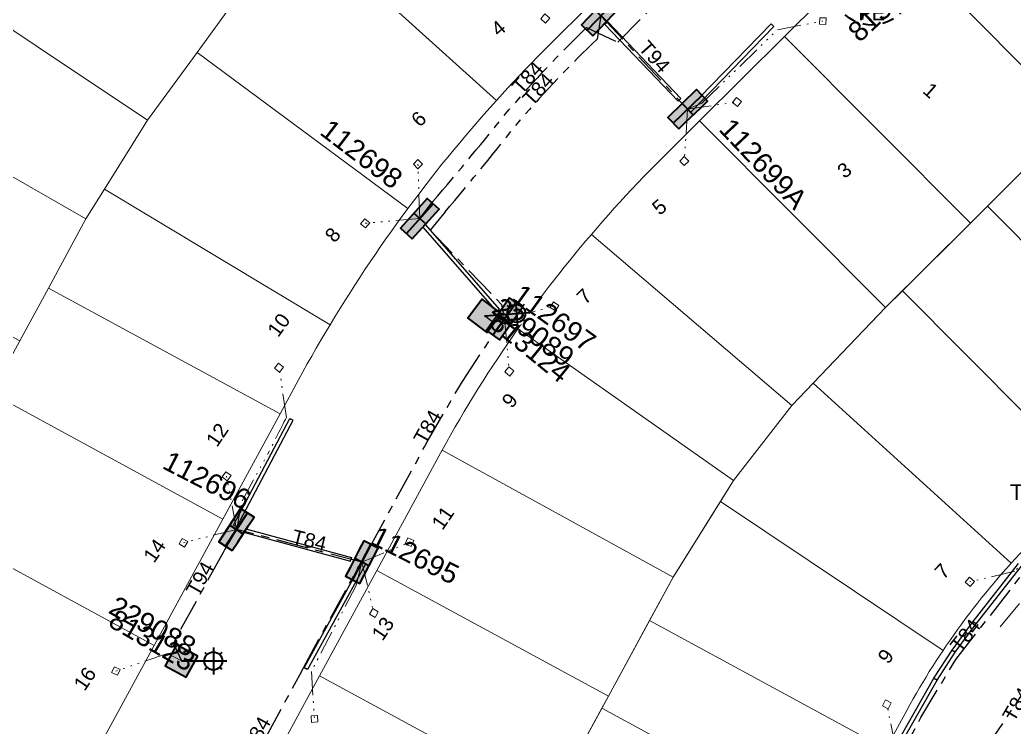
# Model space of a CAD drawing. Header units: metres. Extents: x 293418 to 294566, y 6233478 to 6234177.
# Drawn here: x 293670.1 to 293794.6, y 6233691.3 to 6233779.9 of the extents above; entities that cross this region are included whole.
import ezdxf
from ezdxf.enums import TextEntityAlignment as Align

# ---------------------------------------------------------------- set-up
doc = ezdxf.new("R2010")
doc.units = ezdxf.units.M
for name, pattern in [('Cable Exist UG', [7, 4, -1, 1, -1]), ('Dash', [5, 3, -2]), ('PHANTOMX2', [6.6, 3, -0.75, 0.2, -0.75, 0.2, -0.75, 0.2, -0.75])]:
    doc.linetypes.add(name, pattern=pattern)
doc.layers.get('0').update_dxf_attribs({"color": 6})
doc.layers.add('_User Miscellaneous1_Cons Lines', color=6, linetype='Continuous', lineweight=13, transparency=0.7)
doc.layers.add('_User Miscellaneous3_Roads', color=7, linetype='Continuous', lineweight=13, transparency=0.5)
for name, color, linetype, lineweight in [('_User_HV_Exist', 1, 'Continuous', 35), ('_User_LV_Exist', 5, 'Continuous', 35), ('_User_SL_Exist', 4, 'Continuous', 35), ('Cadastre Land Parcels_SP_EXT', 118, 'Continuous', 15), ('Mains_HV_EXT', 13, 'Continuous', 25), ('Mains_LV_EXT', 163, 'Continuous', 25), ('Mains_LV_SL_EXT', 135, 'Continuous', 25), ('Services_SP_EXT', 42, 'PHANTOMX2', 20)]:
    doc.layers.add(name, color=color, linetype=linetype, lineweight=lineweight)
for name, color, linetype in [('Duct_SP_EXT', 30, 'Continuous'), ('Equip_SP_SL_EXT', 7, 'Continuous'), ('Notes', 7, 'Continuous'), ('SupportsUG_SP_LV_EXT', 7, 'Continuous'), ('SupportsUG_SP_LV_SL_EXT', 7, 'Continuous')]:
    doc.layers.add(name, color=color, linetype=linetype)
doc.layers.add('Features_HIDE', color=1, linetype='Continuous', plot=False)
doc.styles.add('COLUMN_LABEL', font='arial.ttf', dxfattribs={"height": 2})
doc.styles.add('iecARIAL', font='arial.ttf', dxfattribs={"height": 2})
doc.styles.add('POLE_LABEL', font='arial.ttf', dxfattribs={"height": 2})
doc.styles.add('SL_LABEL', font='arial.ttf', dxfattribs={"height": 2})
doc.styles.get("Standard").update_dxf_attribs({"font": 'arial.ttf'})

# ---------------------------------------------------------------- blocks, each defined once
blk = doc.blocks.new('SL_LANTERN_EXT')
at = {"flags": 9}
for tag, p in [('LRATECODE', (-7.4, 0)), ('LOUTREACHVOCAB', (-7.2, 0)), ('LOUTREACH', (-7, 0)), ('LANTNUMBER', (-6.6, 0)), ('LNEW', (-6.4, 0)), ('LMASTVOCAB', (-6.2, 0)), ('LMAST', (-6, 0)), ('LLAMPVOCAB', (-5.8, 0)), ('LLAMP', (-5.6, 0)), ('LEXIST', (-5.4, 0)), ('LCHARGE3PERCENT', (-5.2, 0)), ('LCHARGE3', (-5, 0)), ('LCHARGE2PERCENT', (-4.8, 0)), ('LCHARGE2', (-4.6, 0)), ('LCHARGE1PERCENT', (-4.4, 0)), ('LCHARGE1', (-4.2, 0)), ('LCATEGORY', (-4, 0)), ('LBRACKETVOCAB', (-3.8, 0)), ('LBRACKET', (-3.6, 0)), ('LKINGHEIGHT', (-3.4, 0)), ('CREPLACE', (-3.2, 0)), ('CREMOVE', (-3, 0)), ('CNUMBER', (-2.8, 0)), ('CNEW', (-2.6, 0)), ('CEXIST', (-2.4, 0)), ('USAGE', (-2.2, 0)), ('STATE', (-2, 0)), ('OWNED_BY', (-1.8, 0)), ('ORIENTATION', (-1.6, 0)), ('OPERATING_VOLTAGE', (-1.4, 0)), ('NO_PHASES', (-1.2, 0)), ('LANTERN_TYPE', (-1, 0)), ('LANTERN_PURPOSE', (-0.8, 0)), ('CONTROL_TYPE', (-0.6, 0)), ('CONSTRUCTED_VOLTAGE', (-0.4, 0))]:
    blk.add_attdef(tag, text='', height=0.001, rotation=270, dxfattribs=at).set_placement(p, align=Align.MIDDLE_LEFT)
at = {"style": 'SL_LABEL', "flags": 9}
blk.add_attdef('STREET_CODE', text='', height=0.001, rotation=270, dxfattribs=at).set_placement((0, 0), align=Align.MIDDLE_LEFT)
at = {"flags": 1}
blk.add_attdef('Z', (0, 0), '', height=0.001, rotation=270, dxfattribs=at)
at = {"width": 0.9}
blk.add_attdef('LNUMBER', text='', height=1, dxfattribs=at).set_placement((7, -1), align=Align.MIDDLE_LEFT)
at = {"flags": 9}
for tag, p in [('LREMOVE', (0, -7.6)), ('LREPLACE', (0, -7.8)), ('LTYPE', (0, -8)), ('LTYPEVOCAB', (0, -8.2)), ('LEGEND', (0, -8.4)), ('SUBURB', (0, -8.6)), ('STREETNAME', (0, -8.8)), ('LOCATION', (0, -9)), ('NOTES', (0, -9.2)), ('MAINTAINED_BY', (0, -9.86))]:
    blk.add_attdef(tag, text='', height=0.001, dxfattribs=at).set_placement(p, align=Align.MIDDLE_LEFT)
blk.add_attdef('OPERATED_BY', (0, -9.61), '', height=0.001, dxfattribs=at)
at = {"layer": 'Features_HIDE', "width": 0.9}
blk.add_attdef('ASSET_NUM', text='', height=1, dxfattribs=at).set_placement((7, 1), align=Align.MIDDLE_LEFT)
blk.add_wipeout([(5.69, 0), (5.06, -1.06), (4, -1.69), (2.94, -1.06), (2.31, 0), (2.94, 1.06), (4, 1.69), (5.06, 1.06)])
for p, q in [((4, 1.69), (4, 0)), ((0, 0), (4, 0)), ((2.94, 1.06), (3.2, 0.8)), ((5.06, 1.06), (4.8, 0.8)), ((2.94, -1.06), (3.2, -0.8)), ((4, 0), (5.69, 0)), ((4, 0), (4, -1.69)), ((5.06, -1.06), (4.8, -0.8))]:
    blk.add_line(p, q)
blk.add_circle((4, 0), 1.12)
blk = doc.blocks.new('CCP_EXT')
at = {"flags": 9}
for tag, p in [('STATE', (0, -1.8)), ('LEGEND', (0, -1.4)), ('LIFE_SUPPORT', (0, -1.6)), ('NOTES', (0, -2))]:
    blk.add_attdef(tag, text='', height=0.2, dxfattribs=at).set_placement(p, align=Align.MIDDLE_LEFT)
blk.add_wipeout([(0, 0.57), (0.57, 0), (0, -0.57), (-0.57, 0)])
blk.add_lwpolyline([(-0.57, 0), (0, 0.57), (0.57, 0), (0, -0.57), (-0.57, 0)])
at = {"flags": 1}
blk.add_attdef('Z', (0, 0), '', height=0.2, dxfattribs=at)
at = {"flags": 9}
for tag, p in [('CCP_TYPE', (0, 0)), ('CONSTRUCTED_VOLTAGE', (0, -0.2)), ('OPERATING_VOLTAGE', (0, -0.6)), ('ORIENTATION', (0, -0.8)), ('OWNED_BY', (0, -1)), ('NO_PHASES', (0, -0.4)), ('USAGE', (0, -1.2))]:
    blk.add_attdef(tag, text='', height=0.2, dxfattribs=at).set_placement(p, align=Align.MIDDLE_LEFT)
blk = doc.blocks.new('PILLAR_EXT')
blk.add_hatch(color=256).paths.add_polyline_path([(-2.5, 1), (-2.5, -1), (2.5, -1), (2.5, 1)])
for p, q in [((-2.5, 0), (2.5, 0)), ((0, 1), (0, -1))]:
    blk.add_line(p, q)
at = {"ltscale": 10}
blk.add_line((2.5, 0), (-2.5, 0), dxfattribs=at)
blk.add_lwpolyline([(-2.5, -1), (-1.25, -1), (1.25, -1), (2.5, -1), (2.5, 1), (-2.5, 1)], close=True)
at = {"width": 0.9, "flags": 8}
blk.add_attdef('ASSET_NUM', text='', height=2, rotation=90, dxfattribs=at).set_placement((-2, 4), align=Align.MIDDLE_LEFT)
for tag, p, flags in [('OWNED_BY', (0, -0.2), 9), ('STATE', (0, -0.4), 9), ('SUPPORT_TYPE', (0, -0.6), 9), ('USAGE', (0, -0.8), 9), ('LEGEND', (0, -1), 9), ('LOCATION', (0, -1.2), 9), ('NOTES', (0, -1.4), 9), ('STREETNAME', (0, -1.8), 9), ('SUBURB', (0, -2), 1), ('PARENT', (0, -1.6), 9)]:
    blk.add_attdef(tag, p, '', height=0.2, dxfattribs=dict(flags=flags))
blk = doc.blocks.new('COLUMN_EXT')
blk.add_hatch(color=256).paths.add_polyline_path([(1.5, -1.5), (1.5, 1.5), (-1.5, 1.5), (-1.5, -1.5)])
blk.add_lwpolyline([(1.5, 1.5), (-1.5, 1.5), (-1.5, -1.5), (1.5, -1.5)], close=True)
at = {"flags": 9}
for tag, p in [('STREETNAME', (-1.81, 1.6)), ('LOCATION', (-1.81, 1.4)), ('SUBURB', (-1.81, 1.8)), ('LEGEND', (-1.81, 1.2)), ('NOTES', (-1.81, 2)), ('COLUMN_TYPE', (-1.81, 0.4)), ('OWNED_BY', (-1.81, 0.6)), ('USAGE', (-1.81, 1)), ('STATE', (-1.81, 0.8))]:
    blk.add_attdef(tag, text='', height=0.2, rotation=180, dxfattribs=at).set_placement(p, align=Align.MIDDLE_LEFT)
at = {"flags": 1}
blk.add_attdef('Z', (-1.81, 2.35), '', height=0.2, rotation=180, dxfattribs=at)
at = {"flags": 9}
for tag, style, p in [('STRUCTURE_PLANT_NUMBER', 'POLE_LABEL', (-1.81, -0.03)), ('STREET_CODE', 'COLUMN_LABEL', (-1.81, 0.2))]:
    blk.add_attdef(tag, text='', height=0.2, rotation=180, dxfattribs=dict(at, style=style)).set_placement(p, align=Align.MIDDLE_LEFT)
at = {"style": 'COLUMN_LABEL', "width": 0.9, "flags": 8}
blk.add_attdef('ASSET_NUM', text='', height=2, rotation=270, dxfattribs=at).set_placement((2, -4), align=Align.MIDDLE_LEFT)
blk = doc.blocks.new('*U352')
at = {"linetype": 'Dash', "ltscale": 0.5}
blk.add_circle((0, 0), 5, dxfattribs=at)
at = {"insert": (0, -2.6), "char_height": 1.8, "attachment_point": 2}
blk.add_mtext('PE', dxfattribs=at)
at = {"width": 0.8}
blk.add_attdef('SNUMBER', text='', height=1.8, dxfattribs=at).set_placement((0, 0.5), align=Align.CENTER)
at = {"flags": 1}
blk.add_attdef('Z', (0, 0), '', height=0.2, dxfattribs=at)
at = {"width": 0.8}
blk.add_attdef('CNUMBER', text='', height=1.8, dxfattribs=at).set_placement((0, -0.25), align=Align.TOP_CENTER)

msp = doc.modelspace()

# ---------------------------------------------------------------- linework, layer by layer
at = {"layer": '_User Miscellaneous1_Cons Lines', "flags": 128}
msp.add_lwpolyline([(293846.17, 6233845.31, -0.0000002), (293842.01, 6233849.493)], format="xyb", dxfattribs=at)
at = {"layer": '_User Miscellaneous3_Roads'}
msp.add_line((293792.848, 6233703.905, 100.664), (293795.264, 6233706.819, 100.811), dxfattribs=at)
at = {"layer": 'Cadastre Land Parcels_SP_EXT', "linetype": 'Continuous'}
for points in [[(293730.493, 6233770.614), (293731.217, 6233771.402), (293731.946, 6233772.185), (293732.679, 6233772.964), (293733.417, 6233773.738), (293734.16, 6233774.508), (293734.908, 6233775.273), (293735.659, 6233776.034), (293736.415, 6233776.79), (293741.468, 6233781.815), (293728.774, 6233794.579), (293718.195, 6233805.216), (293706.487, 6233793.27), (293705.33, 6233791.917), (293729.773, 6233769.824), (293730.493, 6233770.614)], [(293692.304, 6233775.849), (293696.395, 6233781.462), (293670.541, 6233801.976), (293669.707, 6233800.92), (293668.88, 6233799.86), (293668.058, 6233798.795), (293667.243, 6233797.727), (293666.433, 6233796.653), (293665.63, 6233795.575), (293664.832, 6233794.494), (293664.04, 6233793.407), (293663.253, 6233792.316), (293662.474, 6233791.22), (293661.699, 6233790.121), (293660.932, 6233789.017), (293660.17, 6233787.909), (293659.415, 6233786.797), (293658.665, 6233785.68), (293686.108, 6233767.347), (293692.304, 6233775.849)], [(293719.377, 6233757.221), (293720.082, 6233758.153), (293720.791, 6233759.079), (293721.507, 6233760.001), (293722.229, 6233760.918), (293722.957, 6233761.83), (293723.691, 6233762.738), (293724.431, 6233763.641), (293725.177, 6233764.539), (293725.929, 6233765.432), (293726.686, 6233766.32), (293727.45, 6233767.204), (293728.218, 6233768.082), (293728.992, 6233768.955), (293729.773, 6233769.824), (293705.33, 6233791.917), (293696.395, 6233781.462), (293692.304, 6233775.849), (293718.679, 6233756.286), (293719.377, 6233757.221)], [(293802.247, 6233767.508), (293783.205, 6233786.654), (293774.719, 6233786.676), (293765.856, 6233777.86), (293789.128, 6233754.46), (293802.247, 6233767.508)], [(293680.713, 6233758.719), (293686.108, 6233767.347), (293658.665, 6233785.68), (293657.89, 6233784.513), (293657.121, 6233783.341), (293656.359, 6233782.165), (293655.604, 6233780.983), (293654.856, 6233779.798), (293654.114, 6233778.609), (293653.379, 6233777.416), (293652.652, 6233776.218), (293651.93, 6233775.017), (293651.216, 6233773.811), (293650.508, 6233772.6), (293649.808, 6233771.387), (293678.385, 6233754.995), (293680.713, 6233758.719)], [(293789.128, 6233754.46), (293765.856, 6233777.86), (293755.22, 6233767.283), (293778.491, 6233743.881), (293789.128, 6233754.46)], [(293709.548, 6233742.739), (293710.159, 6233743.734), (293710.777, 6233744.724), (293711.4, 6233745.711), (293712.031, 6233746.693), (293712.668, 6233747.671), (293713.311, 6233748.646), (293713.96, 6233749.616), (293714.615, 6233750.581), (293715.278, 6233751.544), (293715.946, 6233752.5), (293716.62, 6233753.454), (293717.3, 6233754.402), (293717.987, 6233755.346), (293718.679, 6233756.286), (293692.304, 6233775.849), (293686.108, 6233767.347), (293680.713, 6233758.719), (293708.942, 6233741.741), (293709.548, 6233742.739)], [(293673.68, 6233746.329), (293678.385, 6233754.995), (293649.808, 6233771.387), (293649.237, 6233770.386), (293648.672, 6233769.384), (293648.111, 6233768.379), (293647.554, 6233767.371), (293647.003, 6233766.36), (293641.098, 6233755.488), (293670.1, 6233739.739), (293673.68, 6233746.329)], [(293822.453, 6233740.097), (293822.471, 6233747.168), (293804.363, 6233765.381), (293802.247, 6233767.508), (293791.255, 6233756.574), (293815.007, 6233732.692), (293822.453, 6233740.097)], [(293778.491, 6233743.881), (293755.22, 6233767.283), (293750.522, 6233762.611), (293749.754, 6233761.842), (293748.991, 6233761.067), (293748.234, 6233760.289), (293747.481, 6233759.505), (293746.735, 6233758.714), (293745.993, 6233757.92), (293745.257, 6233757.121), (293744.526, 6233756.317), (293743.801, 6233755.507), (293743.081, 6233754.694), (293742.367, 6233753.874), (293741.658, 6233753.051), (293766.747, 6233731.609), (293778.491, 6233743.881)], [(293704.988, 6233734.825), (293705.534, 6233735.824), (293706.086, 6233736.819), (293706.645, 6233737.811), (293707.21, 6233738.799), (293707.782, 6233739.783), (293708.359, 6233740.764), (293708.942, 6233741.741), (293680.713, 6233758.719), (293678.385, 6233754.995), (293673.68, 6233746.329), (293702.682, 6233730.581), (293704.988, 6233734.825)], [(293815.007, 6233732.692), (293791.255, 6233756.574), (293789.128, 6233754.46), (293780.618, 6233745.996), (293804.371, 6233722.114), (293815.007, 6233732.692)], [(293766.747, 6233731.609), (293741.658, 6233753.051), (293740.966, 6233752.236), (293740.279, 6233751.415), (293739.598, 6233750.59), (293738.922, 6233749.761), (293738.251, 6233748.928), (293737.586, 6233748.09), (293736.927, 6233747.247), (293736.273, 6233746.4), (293735.626, 6233745.549), (293734.984, 6233744.694), (293734.346, 6233743.833), (293733.716, 6233742.97), (293733.09, 6233742.102), (293732.472, 6233741.229), (293759.444, 6233722.212), (293766.747, 6233731.609)], [(293702.682, 6233730.581), (293673.68, 6233746.329), (293670.1, 6233739.739), (293666.52, 6233733.145), (293695.524, 6233717.396), (293702.682, 6233730.581)], [(293794.765, 6233712.444), (293795.306, 6233713.024), (293795.85, 6233713.598), (293796.4, 6233714.168), (293796.954, 6233714.734), (293797.513, 6233715.294), (293804.371, 6233722.114), (293780.618, 6233745.996), (293778.491, 6233743.881), (293769.422, 6233734.404), (293794.231, 6233711.86), (293794.765, 6233712.444)], [(293759.444, 6233722.212), (293732.472, 6233741.229), (293731.828, 6233740.31), (293731.191, 6233739.387), (293730.561, 6233738.459), (293729.937, 6233737.526), (293729.319, 6233736.59), (293728.708, 6233735.649), (293728.104, 6233734.703), (293727.506, 6233733.754), (293726.915, 6233732.801), (293726.33, 6233731.844), (293725.752, 6233730.882), (293725.181, 6233729.916), (293724.618, 6233728.947), (293724.06, 6233727.973), (293723.509, 6233726.996), (293722.965, 6233726.014), (293751.887, 6233710.116), (293759.444, 6233722.212)], [(293786.145, 6233701.614), (293786.608, 6233702.286), (293787.076, 6233702.955), (293787.552, 6233703.619), (293788.032, 6233704.279), (293788.518, 6233704.935), (293789.009, 6233705.587), (293789.507, 6233706.235), (293790.01, 6233706.877), (293790.519, 6233707.516), (293791.032, 6233708.151), (293791.552, 6233708.78), (293792.078, 6233709.405), (293792.608, 6233710.027), (293793.144, 6233710.642), (293793.685, 6233711.254), (293794.231, 6233711.86), (293769.422, 6233734.404), (293766.747, 6233731.609), (293759.444, 6233722.212), (293757.814, 6233719.603), (293785.688, 6233700.937), (293786.145, 6233701.614)], [(293695.524, 6233717.396), (293666.52, 6233733.145), (293661.51, 6233723.918), (293657.93, 6233717.325), (293686.934, 6233701.577), (293695.524, 6233717.396)], [(293751.887, 6233710.116), (293722.965, 6233726.014), (293722.564, 6233725.281), (293714.783, 6233710.95), (293743.787, 6233695.201), (293751.887, 6233710.116)], [(293781.192, 6233693.501), (293781.572, 6233694.193), (293781.958, 6233694.883), (293782.349, 6233695.57), (293782.746, 6233696.253), (293783.149, 6233696.932), (293783.559, 6233697.609), (293783.973, 6233698.282), (293784.393, 6233698.951), (293784.819, 6233699.617), (293785.251, 6233700.279), (293785.688, 6233700.937), (293757.814, 6233719.603), (293751.887, 6233710.116), (293748.934, 6233704.679), (293778.534, 6233688.605), (293781.192, 6233693.501)], [(293686.934, 6233701.577), (293657.93, 6233717.325), (293653.875, 6233709.856), (293649.173, 6233701.197), (293678.177, 6233685.449), (293686.934, 6233701.577)], [(293743.787, 6233695.201), (293714.783, 6233710.95), (293707.624, 6233697.767), (293736.629, 6233682.018), (293743.787, 6233695.201)], [(293778.534, 6233688.605), (293748.934, 6233704.679), (293743.787, 6233695.201), (293742.969, 6233693.694), (293772.568, 6233677.619), (293778.534, 6233688.605)], [(293736.629, 6233682.018), (293707.624, 6233697.767), (293699.511, 6233682.825), (293728.516, 6233667.077), (293736.629, 6233682.018)], [(293772.568, 6233677.619), (293742.969, 6233693.694), (293736.629, 6233682.018), (293735.81, 6233680.511), (293765.41, 6233664.435), (293772.568, 6233677.619)]]:
    msp.add_lwpolyline(points, close=True, dxfattribs=at)
at = {"layer": 'Duct_SP_EXT'}
for p, q in [((293743.356, 6233779.333), (293743.53, 6233779.499)), ((293743.356, 6233779.333), (293752.53, 6233769.746)), ((293743.703, 6233779.665), (293743.53, 6233779.499)), ((293743.703, 6233779.665), (293752.877, 6233770.078)), ((293764.169, 6233779.419), (293764.341, 6233779.252)), ((293764.513, 6233779.085), (293764.341, 6233779.252)), ((293752.53, 6233769.746), (293752.703, 6233769.912)), ((293752.877, 6233770.078), (293752.703, 6233769.912)), ((293753.751, 6233768.688), (293753.923, 6233768.52)), ((293754.095, 6233768.353), (293753.923, 6233768.52)), ((293720.543, 6233753.954), (293720.724, 6233754.111)), ((293720.543, 6233753.954), (293729.764, 6233743.377)), ((293720.905, 6233754.269), (293720.724, 6233754.111)), ((293720.905, 6233754.269), (293730.126, 6233743.693)), ((293730.126, 6233743.693), (293729.945, 6233743.535)), ((293729.764, 6233743.377), (293729.945, 6233743.535)), ((293703.916, 6233729.993), (293704.128, 6233729.881)), ((293697.281, 6233716.425), (293704.34, 6233729.769)), ((293704.34, 6233729.769), (293704.128, 6233729.881)), ((293696.857, 6233716.649), (293697.069, 6233716.537)), ((293697.281, 6233716.425), (293697.069, 6233716.537)), ((293698.273, 6233715.714), (293698.336, 6233715.946)), ((293698.273, 6233715.714), (293711.503, 6233712.115)), ((293698.399, 6233716.177), (293698.336, 6233715.946)), ((293698.399, 6233716.177), (293711.629, 6233712.578)), ((293711.629, 6233712.578), (293711.566, 6233712.347)), ((293712.951, 6233711.976), (293705.704, 6233698.802)), ((293711.503, 6233712.115), (293711.566, 6233712.347)), ((293712.951, 6233711.976), (293713.161, 6233711.86)), ((293713.371, 6233711.745), (293713.161, 6233711.86)), ((293786.83, 6233700.977), (293789.443, 6233704.545)), ((293787.225, 6233700.704), (293789.826, 6233704.255)), ((293789.443, 6233704.545), (293789.634, 6233704.4)), ((293789.826, 6233704.255), (293789.634, 6233704.4)), ((293784.543, 6233697.455), (293786.83, 6233700.977)), ((293784.954, 6233697.205), (293787.225, 6233700.704)), ((293786.83, 6233700.977), (293787.027, 6233700.841)), ((293787.225, 6233700.704), (293787.027, 6233700.841)), ((293705.704, 6233698.802), (293705.914, 6233698.687)), ((293706.124, 6233698.571), (293705.914, 6233698.687)), ((293780.043, 6233688.564), (293784.954, 6233697.205)), ((293784.543, 6233697.455), (293784.748, 6233697.33)), ((293784.954, 6233697.205), (293784.748, 6233697.33))]:
    msp.add_line(p, q, dxfattribs=at)
at = {"layer": 'Mains_LV_EXT', "linetype": 'Cable Exist UG'}
for points in [[(293742.865, 6233780.429), (293753.711, 6233768.729)], [(293712.916, 6233711.994), (293697.225, 6233716.098)]]:
    msp.add_lwpolyline(points, dxfattribs=at)
at = {"layer": 'Mains_LV_SL_EXT', "linetype": 'Cable Exist UG'}
msp.add_lwpolyline([(293730.793, 6233742.472), (293729.436, 6233741.957), (293728.281, 6233742.848)], dxfattribs=at)

# ---------------------------------------------------------------- block references
at = {"layer": '_User_LV_Exist'}
ref = msp.add_blockref('COLUMN_EXT', (293782.051, 6233790.366), dxfattribs=dict(at, rotation=43.18252159684457))
ref.add_attrib('ASSET_NUM', '813120', dxfattribs={"layer": 'SupportsUG_SP_LV_SL_EXT', "height": 2.5, "rotation": 43.05748, "style": 'COLUMN_LABEL'}).set_placement((293782.049, 6233786.772), align=Align.TOP_RIGHT)
at = {"layer": 'SupportsUG_SP_LV_SL_EXT'}
ref = msp.add_blockref('COLUMN_EXT', (293782.051, 6233790.366), dxfattribs=dict(at, rotation=43.18252159684457))
ref.add_attrib('ASSET_NUM', '813120', dxfattribs={"height": 2.5, "rotation": 43.05748, "style": 'COLUMN_LABEL'}).set_placement((293782.049, 6233786.772), align=Align.TOP_RIGHT)

# ---------------------------------------------------------------- texts
at = {"layer": '_User_HV_Exist', "insert": (293805.388, 6233719.081), "char_height": 2, "attachment_point": 5}
msp.add_mtext_dynamic_manual_height_columns('TO HV SW A2709 IN PMS 33087', width=24.52845, gutter_width=12.5, heights=[0], dxfattribs=at)
at = {"layer": 'Features_HIDE'}
for s, rotation, p in [('4', 39.93638, (293730.052, 6233777.754)), ('1', 318.81407, (293783.029, 6233770.879)), ('6', 44.09062, (293720.166, 6233766.387)), ('3', 38.09967, (293773.345, 6233759.96)), ('5', 40.46223, (293750.225, 6233755.357)), ('8', 49.93024, (293709.519, 6233751.888)), ('7', 45.18305, (293740.917, 6233744.163)), ('10', 54.31288, (293702.441, 6233740.05)), ('9', 51.94413, (293731.714, 6233731.156)), ('12', 56.02346, (293694.787, 6233726.292)), ('11', 55.59734, (293723.011, 6233715.88)), ('14', 55.59734, (293686.913, 6233711.784)), ('7', 45.50059, (293785.749, 6233709.734)), ('13', 55.59734, (293715.505, 6233702.017)), ('9', 52.65491, (293778.806, 6233699.116)), ('16', 55.76814, (293678.201, 6233695.74))]:
    msp.add_text(s, height=1.8, rotation=rotation, dxfattribs=at).set_placement(p)
at = {"layer": 'Mains_LV_EXT'}
for s, rotation, p in [('T94', 311.64258, (293747.451, 6233776.33)), ('T84', 47.61899, (293732.877, 6233770.507)), ('T84', 47.60783, (293734.202, 6233769.016)), ('T84', 60.72321, (293720.869, 6233726.612)), ('T84', 346.33249, (293704.031, 6233714.375)), ('T94', 60.6441, (293692.379, 6233707.606)), ('T84', 51.96992, (293787.864, 6233700.551)), ('T84', 59.49686, (293794.569, 6233691.868)), ('T84', 60.74641, (293699.498, 6233688.204))]:
    msp.add_text(s, height=1.8, rotation=rotation, dxfattribs=at).set_placement(p)

# ---------------------------------------------------------------- next in the draw order: block references
at = {"layer": 'Services_SP_EXT'}
for p, rotation in [((293735.889, 6233780.093), 4.355183852302772), ((293770.637, 6233779.771), 313.0049585488051), ((293759.893, 6233769.638), 185.9413937290143), ((293719.951, 6233761.846), 269.8226382803275), ((293753.293, 6233762.234), 89.94139369822469), ((293713.342, 6233754.451), 5.822638206877609), ((293737.042, 6233744.034), 192.4874219030525), ((293702.569, 6233736.376), 276.6025597858977), ((293731.388, 6233735.881), 96.48742174788278), ((293695.982, 6233722.766), 278.9381624475153), ((293690.593, 6233714.427), 14.93816283833941), ((293718.898, 6233714.502), 200.6756020395913), ((293789.047, 6233709.536), 3.274192610509078), ((293714.434, 6233705.634), 104.6756023189355), ((293682.135, 6233698.36), 19.38954059236661), ((293778.655, 6233694.19), 17.26074759624997), ((293706.996, 6233692.357), 318.0675948148564)]:
    msp.add_blockref('CCP_EXT', p, dxfattribs=dict(at, rotation=rotation))

# ---------------------------------------------------------------- next in the draw order: linework, layer by layer
at = {"layer": 'Duct_SP_EXT'}
for p, q in [((293753.751, 6233768.688), (293764.169, 6233779.419)), ((293754.095, 6233768.353), (293764.513, 6233779.085)), ((293696.857, 6233716.649), (293703.916, 6233729.993)), ((293713.371, 6233711.745), (293706.124, 6233698.571)), ((293789.443, 6233704.545), (293795.158, 6233711.822)), ((293789.826, 6233704.255), (293795.517, 6233711.503)), ((293779.624, 6233688.797), (293784.543, 6233697.455))]:
    msp.add_line(p, q, dxfattribs=at)
at = {"layer": 'Mains_HV_EXT', "linetype": 'Cable Exist UG'}
msp.add_lwpolyline([(293698.113, 6233549.025), (293697.766, 6233550.641), (293702.776, 6233559.944), (293702.776, 6233559.944), (293717.575, 6233551.927), (293728.142, 6233572.449), (293728.142, 6233572.449), (293728.874, 6233573.897), (293750.544, 6233613.971), (293782.709, 6233673.317), (293788.661, 6233684.311), (293790.924, 6233688.49), (293799.664, 6233701.468), (293812.232, 6233714.551), (293832.581, 6233734.883), (293843.559, 6233734.865), (293844.158, 6233734.191), (293844.158, 6233734.191, 0.201406), (293880.82, 6233716.842), (293880.82, 6233716.842), (293883.201, 6233716.849), (293892.304, 6233717.093), (293907.962, 6233717.911), (293907.939, 6233720.443)], format="xyb", dxfattribs=at)
at = {"layer": 'Mains_LV_EXT', "linetype": 'Cable Exist UG'}
for points in [[(293720.178, 6233755.026), (293721.826, 6233757.157), (293721.826, 6233757.157, 0.0058292), (293731.341, 6233768.653), (293731.341, 6233768.653, -0.0234918), (293741.048, 6233778.956), (293741.048, 6233778.956), (293744.963, 6233777.112), (293744.963, 6233777.112), (293756.294, 6233788.632), (293756.246, 6233791.416), (293759.712, 6233794.953), (293760.429, 6233795.674), (293760.429, 6233795.674), (293764.343, 6233799.4), (293764.384, 6233811.248), (293754.865, 6233820.952), (293754.237, 6233821.601), (293754.237, 6233821.601), (293734.859, 6233841.37), (293734.859, 6233841.37), (293732.523, 6233840.796)], [(293742.865, 6233780.429), (293742.397, 6233777.524), (293742.397, 6233777.524, 0.0234943), (293732.771, 6233767.401), (293732.771, 6233767.401, -0.0057965), (293723.363, 6233755.865), (293723.363, 6233755.865), (293721.47, 6233753.571), (293730.418, 6233744.285), (293730.793, 6233742.472)]]:
    msp.add_lwpolyline(points, format="xyb", dxfattribs=at)
for points in [[(293712.916, 6233711.994), (293713.891, 6233713.788), (293713.891, 6233713.788), (293720.768, 6233726.438), (293721.107, 6233727.062), (293725.509, 6233734.623), (293730.013, 6233741.44), (293730.733, 6233742.385)], [(293774.331, 6233676.519), (293775.997, 6233679.628), (293775.997, 6233679.628), (293780.293, 6233687.648), (293782.902, 6233692.519), (293787.304, 6233699.817), (293795.69, 6233710.553), (293805.912, 6233720.767)], [(293697.225, 6233716.098), (293695.787, 6233713.624), (293695.787, 6233713.624), (293695.548, 6233713.213), (293695.548, 6233713.213), (293689.849, 6233702.873), (293689.328, 6233701.796), (293690.337, 6233699.627)], [(293689.212, 6233668.562), (293689.41, 6233668.923), (293689.41, 6233668.923), (293697.03, 6233682.85), (293697.596, 6233683.884), (293705.145, 6233697.889), (293705.647, 6233698.834), (293712.418, 6233711.281), (293712.916, 6233711.994)]]:
    msp.add_lwpolyline(points, dxfattribs=at)
at = {"layer": 'Services_SP_EXT'}
for points in [[(293753.711, 6233768.729), (293755.497, 6233769.492), (293755.497, 6233769.492), (293764.958, 6233778.686), (293770.637, 6233779.771)], [(293753.711, 6233768.729), (293753.293, 6233762.234)], [(293753.711, 6233768.729), (293759.893, 6233769.638)], [(293720.178, 6233755.026), (293719.951, 6233761.846)], [(293720.178, 6233755.026), (293713.342, 6233754.451)], [(293730.793, 6233742.472), (293737.042, 6233744.034)], [(293730.793, 6233742.472), (293731.388, 6233735.881)], [(293697.225, 6233716.098), (293695.983, 6233722.766)], [(293805.943, 6233720.797), (293803.694, 6233719.887), (293794.673, 6233710.864), (293789.047, 6233709.536)], [(293697.225, 6233716.098), (293690.593, 6233714.427)], [(293712.916, 6233711.993), (293718.898, 6233714.502)], [(293712.916, 6233711.993), (293712.231, 6233709.089), (293712.231, 6233709.089), (293706.601, 6233698.315), (293706.996, 6233692.357)], [(293712.916, 6233711.993), (293714.434, 6233705.634)], [(293690.337, 6233699.627), (293688.576, 6233700.572), (293682.135, 6233698.36)], [(293774.331, 6233676.519), (293774.816, 6233679.504), (293779.737, 6233688.813), (293778.655, 6233694.19)]]:
    msp.add_lwpolyline(points, dxfattribs=at)
msp.add_lwpolyline([(293697.225, 6233716.098), (293697.934, 6233719.687), (293697.934, 6233719.687), (293701.37, 6233725.942), (293701.37, 6233725.942, -0.004917), (293703.484, 6233730.119), (293703.484, 6233730.119), (293702.569, 6233736.376)], format="xyb", dxfattribs=at)

# ---------------------------------------------------------------- next in the draw order: block references
at = {"layer": '_User_LV_Exist'}
ref = msp.add_blockref('PILLAR_EXT', (293742.865, 6233780.429), dxfattribs=dict(at, rotation=46.35518402555751))
ref.add_attrib('ASSET_NUM', '112699', dxfattribs={"layer": '0', "height": 2.5, "rotation": 314.77752, "style": 'iecARIAL'}).set_placement((293740.246, 6233785.533), align=Align.MIDDLE_RIGHT)
ref = msp.add_blockref('PILLAR_EXT', (293753.711, 6233768.729), dxfattribs=dict(at, rotation=43.95836862886938))
ref.add_attrib('ASSET_NUM', '112699A', dxfattribs={"layer": '0', "height": 2.5, "rotation": 313.37663, "style": 'iecARIAL'}).set_placement((293758.402, 6233766.987), align=Align.MIDDLE_LEFT)
ref = msp.add_blockref('PILLAR_EXT', (293720.178, 6233755.026), dxfattribs=dict(at, rotation=47.82263808310575))
ref.add_attrib('ASSET_NUM', '112698', dxfattribs={"layer": '0', "height": 2.5, "rotation": 322.63751, "style": 'iecARIAL'}).set_placement((293717.536, 6233759.587), align=Align.MIDDLE_RIGHT)
ref = msp.add_blockref('PILLAR_EXT', (293697.225, 6233716.098), dxfattribs=dict(at, rotation=56.93816230754068))
ref.add_attrib('ASSET_NUM', '112696', dxfattribs={"layer": '0', "height": 2.5, "rotation": 332.74666, "style": 'iecARIAL'}).set_placement((293698.725, 6233719.598), align=Align.MIDDLE_RIGHT)
ref = msp.add_blockref('PILLAR_EXT', (293712.916, 6233711.994), dxfattribs=dict(at, rotation=242.6756024889061))
ref.add_attrib('ASSET_NUM', '112695', dxfattribs={"layer": '0', "height": 2.5, "rotation": 333.14366, "style": 'iecARIAL'}).set_placement((293714.416, 6233715.494), align=Align.MIDDLE_LEFT)
at = {"layer": '_User_SL_Exist', "ltscale": 10}
ref = msp.add_blockref('*U352', (293776.776, 6233784.274), dxfattribs=at)
ref.add_attrib('SNUMBER', '229085', dxfattribs={"layer": '0', "ltscale": 10, "height": 2, "width": 0.8}).set_placement((293776.776, 6233784.774), align=Align.CENTER)
ref.add_attrib('CNUMBER', '813120', dxfattribs={"layer": 'Notes', "ltscale": 10, "height": 2, "width": 0.8}).set_placement((293776.776, 6233784.024), align=Align.TOP_CENTER)
at = {"layer": 'SupportsUG_SP_LV_EXT'}
ref = msp.add_blockref('PILLAR_EXT', (293742.865, 6233780.429), dxfattribs=dict(at, rotation=46.35518402555751))
ref.add_attrib('ASSET_NUM', '112699', dxfattribs={"layer": '0', "height": 2.5, "rotation": 314.77752, "style": 'iecARIAL'}).set_placement((293740.246, 6233785.533), align=Align.MIDDLE_RIGHT)
ref = msp.add_blockref('PILLAR_EXT', (293753.711, 6233768.729), dxfattribs=dict(at, rotation=43.95836862886938))
ref.add_attrib('ASSET_NUM', '112699A', dxfattribs={"layer": '0', "height": 2.5, "rotation": 313.37663, "style": 'iecARIAL'}).set_placement((293758.402, 6233766.987), align=Align.MIDDLE_LEFT)
ref = msp.add_blockref('PILLAR_EXT', (293720.178, 6233755.026), dxfattribs=dict(at, rotation=47.82263808310575))
ref.add_attrib('ASSET_NUM', '112698', dxfattribs={"layer": '0', "height": 2.5, "rotation": 322.63751, "style": 'iecARIAL'}).set_placement((293717.536, 6233759.587), align=Align.MIDDLE_RIGHT)
ref = msp.add_blockref('PILLAR_EXT', (293730.793, 6233742.472), dxfattribs=dict(at, rotation=234.4874219905943))
ref.add_attrib('ASSET_NUM', '112697', dxfattribs={"layer": '0', "height": 2.5, "rotation": 324.33026, "style": 'iecARIAL'}).set_placement((293732.293, 6233745.972), align=Align.MIDDLE_LEFT)
ref = msp.add_blockref('PILLAR_EXT', (293697.225, 6233716.098), dxfattribs=dict(at, rotation=56.93816230754068))
ref.add_attrib('ASSET_NUM', '112696', dxfattribs={"layer": '0', "height": 2.5, "rotation": 332.74666, "style": 'iecARIAL'}).set_placement((293698.725, 6233719.598), align=Align.MIDDLE_RIGHT)
ref = msp.add_blockref('PILLAR_EXT', (293712.916, 6233711.994), dxfattribs=dict(at, rotation=242.6756024889061))
ref.add_attrib('ASSET_NUM', '112695', dxfattribs={"layer": '0', "height": 2.5, "rotation": 333.14366, "style": 'iecARIAL'}).set_placement((293714.416, 6233715.494), align=Align.MIDDLE_LEFT)

# ---------------------------------------------------------------- next in the draw order: block references
at = {"layer": 'Equip_SP_SL_EXT'}
ref = msp.add_blockref('SL_LANTERN_EXT', (293728.281, 6233742.848), dxfattribs=dict(at, rotation=4.289153037819148))
ref.add_attrib('ASSET_NUM', '229089', dxfattribs={"layer": '0', "height": 2.5, "rotation": 322.59464, "style": 'iecARIAL'}).set_placement((293729.781, 6233744.348), align=Align.MIDDLE_LEFT)
ref = msp.add_blockref('SL_LANTERN_EXT', (293690.337, 6233699.627), dxfattribs=at)
ref.add_attrib('ASSET_NUM', '229088', dxfattribs={"layer": '0', "height": 2.5, "rotation": 330.89952, "style": 'iecARIAL'}).set_placement((293691.837, 6233701.127), align=Align.MIDDLE_RIGHT)

# ---------------------------------------------------------------- next in the draw order: block references
at = {"layer": 'SupportsUG_SP_LV_SL_EXT'}
ref = msp.add_blockref('COLUMN_EXT', (293728.281, 6233742.848), dxfattribs=dict(at, rotation=322.6556137609435))
ref.add_attrib('ASSET_NUM', '813124', dxfattribs={"layer": '0', "height": 2.5, "rotation": 320.80358, "style": 'COLUMN_LABEL'}).set_placement((293730.281, 6233743.598), align=Align.TOP_LEFT)
ref = msp.add_blockref('COLUMN_EXT', (293690.337, 6233699.627), dxfattribs=dict(at, rotation=331.3895403446815))
ref.add_attrib('ASSET_NUM', '813123', dxfattribs={"layer": '0', "height": 2.5, "rotation": 329.82648, "style": 'COLUMN_LABEL'}).set_placement((293692.337, 6233700.377), align=Align.TOP_RIGHT)

# ---------------------------------------------------------------- next in the draw order: block references
at = {"layer": '_User_LV_Exist'}
ref = msp.add_blockref('SL_LANTERN_EXT', (293728.281, 6233742.848), dxfattribs=dict(at, rotation=4.289153037819148))
ref.add_attrib('ASSET_NUM', '229089', dxfattribs={"layer": '0', "height": 2.5, "rotation": 322.59464, "style": 'iecARIAL'}).set_placement((293729.781, 6233744.348), align=Align.MIDDLE_LEFT)
ref = msp.add_blockref('SL_LANTERN_EXT', (293690.337, 6233699.627), dxfattribs=at)
ref.add_attrib('ASSET_NUM', '229088', dxfattribs={"layer": '0', "height": 2.5, "rotation": 330.89952, "style": 'iecARIAL'}).set_placement((293691.837, 6233701.127), align=Align.MIDDLE_RIGHT)

# ---------------------------------------------------------------- next in the draw order: block references
ref = msp.add_blockref('PILLAR_EXT', (293730.793, 6233742.472), dxfattribs=dict(at, rotation=234.4874219905943))
ref.add_attrib('ASSET_NUM', '112697', dxfattribs={"layer": '0', "height": 2.5, "rotation": 324.33026, "style": 'iecARIAL'}).set_placement((293732.293, 6233745.972), align=Align.MIDDLE_LEFT)
ref = msp.add_blockref('COLUMN_EXT', (293728.281, 6233742.848), dxfattribs=dict(at, rotation=322.6556137609435))
ref.add_attrib('ASSET_NUM', '813124', dxfattribs={"layer": '0', "height": 2.5, "rotation": 320.80358, "style": 'COLUMN_LABEL'}).set_placement((293730.281, 6233743.598), align=Align.TOP_LEFT)
ref = msp.add_blockref('COLUMN_EXT', (293690.337, 6233699.627), dxfattribs=dict(at, rotation=331.3895403446815))
ref.add_attrib('ASSET_NUM', '813123', dxfattribs={"layer": '0', "height": 2.5, "rotation": 329.82648, "style": 'COLUMN_LABEL'}).set_placement((293692.337, 6233700.377), align=Align.TOP_RIGHT)

doc.saveas('drawing.dxf')
